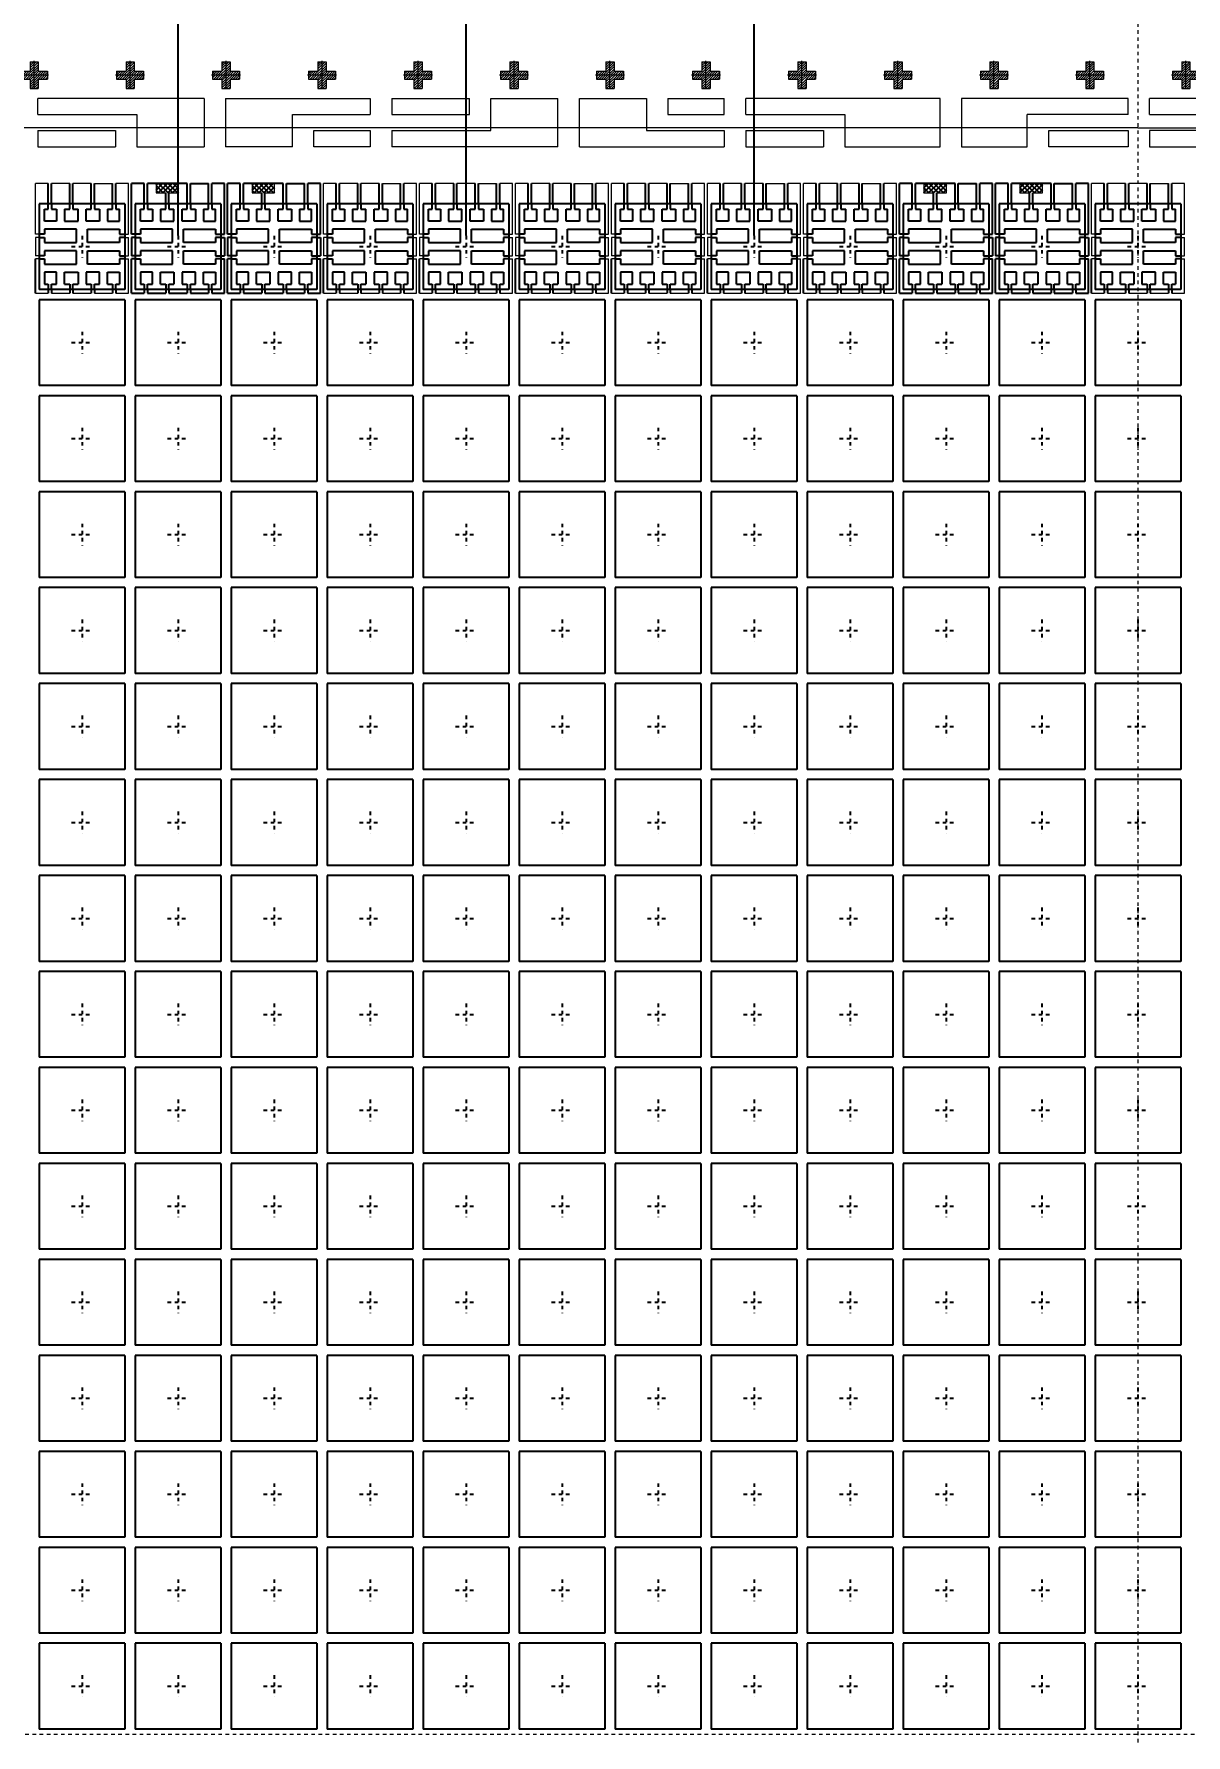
# Model space of a CAD drawing. Extents: x -120 to 253, y -170 to 71.
# Drawn here: x -25.97 to 6.25, y -4.58 to 43.01 of the extents above; entities that cross this region are included whole.
import ezdxf

# ---------------------------------------------------------------- set-up
doc = ezdxf.new("R2010")
doc.units = 0
doc.header["$LTSCALE"] = 0.01
doc.header["$MEASUREMENT"] = 0
doc.linetypes.add('CENTER2', pattern=[1.125, 0.75, -0.125, 0.125, -0.125])
doc.linetypes.add('PHANTOM', pattern=[2.5, 1.25, -0.25, 0.25, -0.25, 0.25, -0.25])
doc.layers.get('0').update_dxf_attribs({"linetype": 'CONTINUOUS', "lineweight": 0})
doc.layers.get('DEFPOINTS').update_dxf_attribs({"linetype": 'CONTINUOUS'})
for name, color, linetype in [('0D', 2, 'CONTINUOUS'), ('PACKAGE', 6, 'CONTINUOUS'), ('PATTERNING', 7, 'CONTINUOUS'), ('plating', 1, 'CONTINUOUS'), ('正面', 30, 'CONTINUOUS')]:
    doc.layers.add(name, color=color, linetype=linetype)
doc.layers.add('Pkg', color=6, linetype='PHANTOM', lineweight=9)
doc.styles.get("Standard").update_dxf_attribs({"font": ''})
doc.styles.get('STANDARD').set_extended_font_data('SimSun')
doc.dimstyles.new('LF2_A3_1.5X', dxfattribs={"dimtxt": 2.5, "dimasz": 2.5, "dimexe": 0.15, "dimexo": 0.01, "dimgap": 0.5, "dimtad": 1, "dimdec": 4, "dimlfac": 0.666667, "dimzin": 1, "dimdsep": 46, "dimlunit": 6, "dimtxsty": 'STANDARD', "dimcen": 2.5, "dimclrd": 1, "dimclre": 1, "dimclrt": 7, "dimadec": 0, "dimazin": 0, "dimtfac": 1, "dimtdec": 4, "dimtmove": 0, "dimatfit": 3, "dimfxl": 1, "dimtfillclr": 256, "dimtolj": 1, "dimtzin": 0, "dimarcsym": 1})

# ---------------------------------------------------------------- blocks, each defined once
blk = doc.blocks.new('vc')
at = {"color": 0}
for p, q in [((-38.413, 209.024), (-38.413, 209.474)), ((-33.763, 209.474), (-33.763, 208.124)), ((-33.163, 209.474), (-33.163, 208.124)), ((-33.163, 209.474), (-29.113, 209.474)), ((-29.113, 209.474), (-29.113, 209.024)), ((-28.513, 209.474), (-28.513, 209.024)), ((-28.513, 209.474), (-26.338, 209.474)), ((-23.863, 208.124), (-23.863, 209.474)), ((-23.263, 208.124), (-23.263, 209.474)), ((-23.263, 209.474), (-21.388, 209.474)), ((-20.788, 209.474), (-19.213, 209.474)), ((-19.213, 209.024), (-19.213, 209.474)), ((-18.613, 209.024), (-18.613, 209.474)), ((-7.918, 209.024), (-7.918, 209.474)), ((-7.318, 209.024), (-7.318, 209.474)), ((-28.513, 209.024), (-26.338, 209.024)), ((-20.788, 209.024), (-19.213, 209.024)), ((-7.918, 209.024), (-10.736, 209.024)), ((-38.413, 208.574), (-38.413, 208.124)), ((-38.413, 208.574), (-36.238, 208.574)), ((-30.688, 208.574), (-29.113, 208.574)), ((-29.113, 208.574), (-29.113, 208.124)), ((-28.513, 208.574), (-28.513, 208.124)), ((-19.213, 208.574), (-19.213, 208.124)), ((-18.613, 208.574), (-18.613, 208.124)), ((-18.613, 208.574), (-16.438, 208.574)), ((-7.918, 208.574), (-7.918, 208.124)), ((-7.318, 208.574), (-7.318, 208.124)), ((-38.413, 208.124), (-36.238, 208.124)), ((-31.288, 208.124), (-33.163, 208.124)), ((-29.113, 208.124), (-30.688, 208.124)), ((-23.263, 208.124), (-19.213, 208.124)), ((-18.613, 208.124), (-16.438, 208.124))]:
    blk.add_line(p, q, dxfattribs=at)
for p, q in [((-33.763, 209.474), (-38.413, 209.474)), ((-26.338, 209.024), (-26.338, 209.474)), ((-25.738, 208.574), (-25.738, 209.474)), ((-25.738, 209.474), (-23.863, 209.474)), ((-21.388, 209.474), (-21.388, 208.574)), ((-20.788, 209.474), (-20.788, 209.024)), ((-13.288, 209.474), (-18.613, 209.474)), ((-13.176, 209.474), (-13.288, 209.474)), ((-13.176, 208.124), (-13.176, 209.474)), ((-12.576, 209.474), (-12.576, 208.124)), ((-7.918, 209.474), (-12.576, 209.474)), ((-2.668, 209.474), (-7.318, 209.474)), ((-38.413, 209.024), (-35.638, 209.024)), ((-35.638, 209.024), (-35.638, 208.124)), ((-31.288, 208.124), (-31.288, 209.024)), ((-31.288, 209.024), (-29.113, 209.024)), ((-18.613, 209.024), (-15.838, 209.024)), ((-15.838, 209.024), (-15.838, 208.124)), ((-10.738, 208.124), (-10.736, 209.024)), ((-7.318, 209.024), (-4.545, 209.024)), ((-36.238, 208.574), (-36.238, 208.124)), ((-30.688, 208.124), (-30.688, 208.574)), ((-28.513, 208.574), (-25.738, 208.574)), ((-21.388, 208.574), (-19.213, 208.574)), ((-16.438, 208.574), (-16.438, 208.124)), ((-35.638, 208.124), (-33.763, 208.124)), ((-23.863, 208.124), (-28.513, 208.124)), ((-15.838, 208.124), (-13.288, 208.124)), ((-13.288, 208.124), (-13.176, 208.124)), ((-12.576, 208.124), (-10.738, 208.124))]:
    blk.add_line(p, q)
for points in [[(-7.918, 208.124), (-10.138, 208.124), (-10.138, 208.574), (-7.918, 208.574)], [(-7.318, 208.124), (-5.143, 208.124), (-5.143, 208.574), (-7.318, 208.574)]]:
    blk.add_lwpolyline(points)
blk = doc.blocks.new('SQURE')
h = blk.add_hatch()
h.set_pattern_fill('ANSI31', color=3, scale=0.01, style=0)
h.set_pattern_definition([(45, (-1249.376477, 404.86497), (-0.0224506403, 0.0224506403), [])])
h.paths.add_polyline_path([(0.25, 0.075), (0.075, 0.075), (0.075, 0.25), (0, 0.25), (0, 0), (0.25, 0)])
h.paths.add_polyline_path([(0.25, 0), (0, 0), (0, -0.039, 0.039956), (0.075, -0.098), (0.075, -0.075), (0.25, -0.075)])
h.paths.add_polyline_path([(0, -0.039), (0, -0.25), (0.075, -0.25), (0.075, -0.098, -0.039956)])
h.paths.add_polyline_path([(0, -0.039, -0.02262), (-0.038, 0), (-0.25, 0), (-0.25, -0.075), (-0.075, -0.075), (-0.075, -0.25), (0, -0.25)])
h.paths.add_polyline_path([(-0.095, 0.075), (-0.25, 0.075), (-0.25, 0), (-0.038, 0, -0.039348)])
h.paths.add_polyline_path([(0, 0.25), (-0.075, 0.25), (-0.075, 0.075), (-0.095, 0.075, 0.039348), (-0.038, 0), (0, 0)])
h.paths.add_polyline_path([(0, 0), (-0.038, 0, 0.02262), (0, -0.039)])
at = {"color": 2, "linetype": 'ByBlock', "lineweight": 0}
for p, q in [((-0.25, 0.075), (-0.075, 0.075)), ((-0.25, 0.075), (-0.25, -0.075)), ((-0.075, 0.25), (-0.075, 0.075)), ((-0.075, 0.25), (0.075, 0.25)), ((0.075, 0.25), (0.075, 0.075)), ((0.075, 0.075), (0.25, 0.075)), ((-0.25, -0.075), (-0.075, -0.075)), ((-0.075, -0.075), (-0.075, -0.25)), ((0.075, -0.075), (0.25, -0.075)), ((0.075, -0.075), (0.075, -0.25))]:
    blk.add_line(p, q, dxfattribs=at)
at = {"color": 2}
for p, q in [((0.25, 0.075), (0.25, -0.075)), ((-0.075, -0.25), (0.075, -0.25))]:
    blk.add_line(p, q, dxfattribs=at)
at = {"layer": '0D', "color": 3, "linetype": 'ByBlock', "lineweight": 0}
for p, q in [((0.27, 0), (-0.27, 0)), ((0, -0.264), (0, 0.264))]:
    blk.add_line(p, q, dxfattribs=at)
blk = doc.blocks.new('ceter')
at = {"color": 1, "linetype": 'CENTER2', "ltscale": 0.05}
for p, q in [((133.948, 276.199), (133.948, 275.795)), ((133.948, 276.199), (133.948, 275.795)), ((133.948, 276.199), (133.948, 275.795)), ((133.948, 276.199), (133.948, 275.795)), ((133.753, 275.997), (134.143, 275.997)), ((133.753, 275.997), (134.143, 275.997)), ((133.753, 275.997), (134.143, 275.997)), ((133.753, 275.997), (134.143, 275.997))]:
    blk.add_line(p, q, dxfattribs=at)
blk = doc.blocks.new('11')
at = {"layer": 'PACKAGE', "color": 0}
for p, q in [((-549.124, -323.329), (-549.124, -324.929)), ((-547.524, -323.329), (-549.124, -323.329)), ((-547.524, -323.329), (-547.524, -324.929)), ((-547.524, -324.929), (-549.124, -324.929))]:
    blk.add_line(p, q, dxfattribs=at)
at = {"layer": 'plating'}
blk.add_blockref('ceter', (-682.272, -600.125), dxfattribs=at)
blk = doc.blocks.new('WB PR')
at = {"layer": 'plating'}
h = blk.add_hatch(dxfattribs=at)
h.set_pattern_fill('ANSI37', color=256, scale=0.03, style=0)
h.set_pattern_definition([(45, (-15.48892, -445.95495), (-0.06735192, 0.06735192), []), (135, (-15.48892, -445.95495), (-0.06735192, -0.06735192), [])])
h.paths.add_polyline_path([(0.315, 0.2625), (-0.315, 0.2625), (-0.315, 0), (0.315, 0)])
h = blk.add_hatch(dxfattribs=at)
h.set_pattern_fill('ANSI37', color=256, scale=0.03, style=0)
h.set_pattern_definition([(45, (-12.80392, -445.95495), (-0.06735192, 0.06735192), []), (135, (-12.80392, -445.95495), (-0.06735192, -0.06735192), [])])
h.paths.add_polyline_path([(3, 0.2625), (2.37, 0.2625), (2.37, 0), (3, 0)])
for p, q in [((-0.315, 0.2625), (-0.315, 0)), ((-0.315, 0), (-0.045, 0)), ((0.045, 0), (0.315, 0)), ((0.315, 0), (0.315, 0.2625)), ((2.37, 0.2625), (2.37, 0)), ((2.37, 0), (2.64, 0)), ((2.73, 0), (3, 0)), ((3, 0), (3, 0.2625))]:
    blk.add_line(p, q)
blk = doc.blocks.new('tie bar-2')
for p, q in [((-0.945, 1.77), (-1.298, 1.77)), ((-1.298, 0.345), (-1.298, 1.77)), ((-0.345, 1.77), (-0.855, 1.77)), ((0.255, 1.77), (-0.255, 1.77)), ((1.297, 1.77), (0.945, 1.77)), ((-1.2, 0.345), (-1.298, 0.345)), ((-1.2, 0.255), (-1.298, 0.255)), ((-1.2, -0.255), (-1.298, -0.255)), ((-1.2, -0.345), (-1.298, -0.345)), ((1.297, -1.298), (1.297, -0.345)), ((-1.298, -1.298), (-0.945, -1.298)), ((-0.855, -1.298), (-0.345, -1.298)), ((-0.255, -1.298), (0.255, -1.298)), ((0.945, -1.298), (1.297, -1.298))]:
    blk.add_line(p, q)
at = {"color": 0}
for p, q in [((0.345, 1.77), (0.855, 1.77)), ((1.297, 0.345), (1.297, 1.77)), ((-1.298, 0.255), (-1.298, -0.255)), ((1.2, 0.345), (1.297, 0.345)), ((1.2, 0.255), (1.297, 0.255)), ((1.297, -0.255), (1.297, 0.255)), ((1.2, -0.255), (1.297, -0.255)), ((1.2, -0.345), (1.297, -0.345)), ((0.345, -1.298), (0.855, -1.298))]:
    blk.add_line(p, q, dxfattribs=at)
at = {"layer": 'PATTERNING'}
for p, q in [((-0.945, 1.2), (-0.945, 1.77)), ((-0.855, 1.2), (-0.855, 1.77)), ((-0.345, 1.2), (-0.345, 1.77)), ((-0.255, 1.2), (-0.255, 1.77)), ((0.255, 1.2), (0.255, 1.77)), ((0.345, 1.2), (0.345, 1.77)), ((0.855, 1.2), (0.855, 1.77)), ((0.945, 1.2), (0.945, 1.77)), ((-1.298, -1.298), (-1.298, -0.345)), ((-0.945, -1.2), (-0.945, -1.298)), ((-0.855, -1.2), (-0.855, -1.298)), ((-0.345, -1.2), (-0.345, -1.298)), ((-0.255, -1.2), (-0.255, -1.298)), ((0.255, -1.2), (0.255, -1.298)), ((0.345, -1.2), (0.345, -1.298)), ((0.855, -1.2), (0.855, -1.298)), ((0.945, -1.2), (0.945, -1.298))]:
    blk.add_line(p, q, dxfattribs=at)
blk = doc.blocks.new('tie bar-9')
for p, q in [((-2.145, 0.57), (-2.4975, 0.57)), ((-2.4975, -0.855), (-2.4975, 0.57)), ((-0.945, 0.57), (-2.055, 0.57)), ((0.0975, 0.57), (-0.255, 0.57)), ((-2.4, -0.855), (-2.4975, -0.855)), ((-2.4, -0.945), (-2.4975, -0.945)), ((-2.4, -1.455), (-2.4975, -1.455)), ((-2.4, -1.545), (-2.4975, -1.545)), ((0.0975, -2.4975), (0.0975, -1.545)), ((-2.4975, -2.4975), (-2.145, -2.4975)), ((-2.055, -2.4975), (-1.545, -2.4975)), ((-1.455, -2.4975), (-0.945, -2.4975)), ((-0.255, -2.4975), (0.0975, -2.4975))]:
    blk.add_line(p, q)
at = {"color": 0}
for p, q in [((-0.855, 0.57), (-0.345, 0.57)), ((0.0975, -0.855), (0.0975, 0.57)), ((-2.4975, -0.945), (-2.4975, -1.455)), ((0, -0.855), (0.0975, -0.855)), ((0, -0.945), (0.0975, -0.945)), ((0.0975, -0.945), (0.0975, -1.455)), ((0, -1.455), (0.0975, -1.455)), ((0, -1.545), (0.0975, -1.545)), ((-0.855, -2.4975), (-0.345, -2.4975))]:
    blk.add_line(p, q, dxfattribs=at)
at = {"layer": 'PATTERNING'}
for p, q in [((-2.145, 0), (-2.145, 0.57)), ((-2.055, 0), (-2.055, 0.57)), ((-0.945, 0), (-0.945, 0.57)), ((-0.855, 0), (-0.855, 0.57)), ((-0.345, 0), (-0.345, 0.57)), ((-0.255, 0), (-0.255, 0.57)), ((-1.545, 0), (-1.545, 0.3075)), ((-1.455, 0), (-1.455, 0.3075)), ((-2.4975, -2.4975), (-2.4975, -1.545)), ((-2.145, -2.4), (-2.145, -2.4975)), ((-2.055, -2.4), (-2.055, -2.4975)), ((-1.545, -2.4), (-1.545, -2.4975)), ((-1.455, -2.4), (-1.455, -2.4975)), ((-0.945, -2.4), (-0.945, -2.4975)), ((-0.855, -2.4), (-0.855, -2.4975)), ((-0.345, -2.4), (-0.345, -2.4975)), ((-0.255, -2.4), (-0.255, -2.4975))]:
    blk.add_line(p, q, dxfattribs=at)
blk = doc.blocks.new('UNIT')
at = {"layer": 'Pkg'}
for p, q in [((-0.8, 0.8), (-0.8, -0.8)), ((0.8, 0.8), (-0.8, 0.8)), ((0.8, 0.8), (0.8, -0.8)), ((0.8, -0.8), (-0.8, -0.8))]:
    blk.add_line(p, q, dxfattribs=at)
at = {"layer": '正面', "color": 0}
for p, q in [((-0.7, 0.475), (-0.7, 0.7)), ((-0.63, 0.7), (-0.63, 0.8)), ((-0.57, 0.8), (-0.57, 0.7)), ((-0.475, 0.7), (-0.475, 0.475)), ((-0.325, 0.7), (-0.325, 0.475)), ((-0.23, 0.7), (-0.23, 0.8)), ((-0.17, 0.8), (-0.17, 0.7)), ((-0.075, 0.475), (-0.075, 0.7)), ((0.075, 0.475), (0.075, 0.7)), ((0.17, 0.7), (0.17, 0.8)), ((0.23, 0.8), (0.23, 0.7)), ((0.325, 0.7), (0.325, 0.475)), ((0.475, 0.7), (0.475, 0.475)), ((0.57, 0.7), (0.57, 0.8)), ((0.63, 0.8), (0.63, 0.7)), ((0.7, 0.475), (0.7, 0.7)), ((-0.475, 0.475), (-0.7, 0.475)), ((-0.1, 0.325), (-0.7, 0.325)), ((-0.325, 0.475), (-0.075, 0.475)), ((-0.1, 0.075), (-0.1, 0.325)), ((0.325, 0.475), (0.075, 0.475)), ((0.1, 0.075), (0.1, 0.325)), ((0.1, 0.325), (0.7, 0.325)), ((0.475, 0.475), (0.7, 0.475)), ((-0.7, 0.23), (-0.8, 0.23)), ((-0.8, 0.17), (-0.7, 0.17)), ((-0.7, 0.075), (-0.1, 0.075)), ((0.7, 0.075), (0.1, 0.075)), ((0.7, 0.23), (0.8, 0.23)), ((0.8, 0.17), (0.7, 0.17)), ((-0.7, -0.17), (-0.8, -0.17)), ((-0.8, -0.23), (-0.7, -0.23)), ((-0.1, -0.075), (-0.7, -0.075)), ((-0.1, -0.325), (-0.1, -0.075)), ((0.1, -0.325), (0.1, -0.075)), ((0.1, -0.075), (0.7, -0.075)), ((0.7, -0.17), (0.8, -0.17)), ((0.8, -0.23), (0.7, -0.23)), ((-0.7, -0.325), (-0.1, -0.325)), ((-0.475, -0.475), (-0.7, -0.475)), ((-0.7, -0.475), (-0.7, -0.7)), ((-0.475, -0.7), (-0.475, -0.475)), ((-0.325, -0.7), (-0.325, -0.475)), ((-0.325, -0.475), (-0.075, -0.475)), ((-0.075, -0.475), (-0.075, -0.7)), ((0.325, -0.475), (0.075, -0.475)), ((0.075, -0.475), (0.075, -0.7)), ((0.7, -0.325), (0.1, -0.325)), ((0.325, -0.7), (0.325, -0.475)), ((0.475, -0.7), (0.475, -0.475)), ((0.475, -0.475), (0.7, -0.475)), ((0.7, -0.475), (0.7, -0.7)), ((-0.63, -0.7), (-0.63, -0.8)), ((-0.57, -0.8), (-0.57, -0.7)), ((-0.23, -0.7), (-0.23, -0.8)), ((-0.17, -0.8), (-0.17, -0.7)), ((0.17, -0.7), (0.17, -0.8)), ((0.23, -0.8), (0.23, -0.7)), ((0.57, -0.7), (0.57, -0.8)), ((0.63, -0.8), (0.63, -0.7))]:
    blk.add_line(p, q, dxfattribs=at)
at = {"layer": '正面', "color": 0, "ltscale": 0.02}
for points in [[(-0.7, 0.7), (-0.63, 0.7)], [(-0.57, 0.7), (-0.475, 0.7)], [(-0.325, 0.7), (-0.23, 0.7)], [(-0.17, 0.7), (-0.075, 0.7)], [(0.075, 0.7), (0.17, 0.7)], [(0.23, 0.7), (0.325, 0.7)], [(0.475, 0.7), (0.57, 0.7)], [(0.63, 0.7), (0.7, 0.7)], [(-0.7, 0.325), (-0.7, 0.23)], [(0.7, 0.325), (0.7, 0.23)], [(-0.7, 0.17), (-0.7, 0.075)], [(0.7, 0.17), (0.7, 0.075)], [(-0.7, -0.075), (-0.7, -0.17)], [(-0.7, -0.23), (-0.7, -0.325)], [(0.7, -0.075), (0.7, -0.17)], [(0.7, -0.23), (0.7, -0.325)], [(-0.7, -0.7), (-0.63, -0.7)], [(-0.57, -0.7), (-0.475, -0.7)], [(-0.325, -0.7), (-0.23, -0.7)], [(-0.17, -0.7), (-0.075, -0.7)], [(0.075, -0.7), (0.17, -0.7)], [(0.23, -0.7), (0.325, -0.7)], [(0.475, -0.7), (0.57, -0.7)], [(0.63, -0.7), (0.7, -0.7)]]:
    blk.add_lwpolyline(points, dxfattribs=at)
blk = doc.blocks.new('*D42')
at = {"color": 1, "lineweight": -2, "transparency": 16777216}
blk.add_line((-879.329, -1243.494), (-900.659, -1243.494), dxfattribs=at)
at = {"layer": 'DEFPOINTS', "color": 0, "transparency": 16777216}
for p in [(-889.782, -1243.494), (-879.319, -1243.494), (-781.998, -1243.494)]:
    blk.add_point(p, dxfattribs=at)
at = {"color": 7, "transparency": 16777216, "insert": (-895.471, -1241.744), "char_height": 2.5, "attachment_point": 5}
blk.add_mtext('\\A1;0.0000', dxfattribs=at)
blk = doc.blocks.new('*D43')
at = {"color": 1, "lineweight": -2, "transparency": 16777216}
blk.add_line((-867.013, -1200.107), (-902.397, -1200.107), dxfattribs=at)
at = {"layer": 'DEFPOINTS', "color": 0, "transparency": 16777216}
for p in [(-889.746, -1200.107), (-867.003, -1200.107), (-781.998, -1243.494)]:
    blk.add_point(p, dxfattribs=at)
at = {"color": 7, "transparency": 16777216, "insert": (-896.321, -1198.357), "char_height": 2.5, "attachment_point": 5}
blk.add_mtext('\\A1;28.9250', dxfattribs=at)
blk = doc.blocks.new('*D44')
at = {"color": 1, "lineweight": -2, "transparency": 16777216}
for p, q in [((-884.746, -1196.313), (-902.397, -1196.313)), ((-879.746, -1199.079), (-884.746, -1196.313)), ((-867.606, -1199.079), (-879.746, -1199.079))]:
    blk.add_line(p, q, dxfattribs=at)
at = {"layer": 'DEFPOINTS', "color": 0, "transparency": 16777216}
for p in [(-889.746, -1196.313), (-867.596, -1199.079), (-781.998, -1243.494)]:
    blk.add_point(p, dxfattribs=at)
at = {"color": 7, "transparency": 16777216, "insert": (-896.321, -1194.563), "char_height": 2.5, "attachment_point": 5}
blk.add_mtext('\\A1;29.6100', dxfattribs=at)
blk = doc.blocks.new('*D45')
at = {"color": 1, "lineweight": -2, "transparency": 16777216}
for p, q in [((-879.746, -1201.877), (-884.746, -1203.627)), ((-865.536, -1201.877), (-879.746, -1201.877)), ((-884.746, -1203.627), (-902.397, -1203.627))]:
    blk.add_line(p, q, dxfattribs=at)
at = {"layer": 'DEFPOINTS', "color": 0, "transparency": 16777216}
for p in [(-865.526, -1201.877), (-889.746, -1203.627), (-781.998, -1243.494)]:
    blk.add_point(p, dxfattribs=at)
at = {"color": 7, "transparency": 16777216, "insert": (-896.321, -1201.877), "char_height": 2.5, "attachment_point": 5}
blk.add_mtext('\\A1;27.7450', dxfattribs=at)
blk = doc.blocks.new('*D46')
at = {"color": 1, "lineweight": -2, "transparency": 16777216}
for p, q in [((-863.483, -1186.031), (-863.483, -1168.408)), ((-865.233, -1191.031), (-863.483, -1186.031)), ((-865.233, -1201.564), (-865.233, -1191.031))]:
    blk.add_line(p, q, dxfattribs=at)
at = {"layer": 'DEFPOINTS', "color": 0, "transparency": 16777216}
for p in [(-863.483, -1181.031), (-865.233, -1201.574), (-781.998, -1243.494)]:
    blk.add_point(p, dxfattribs=at)
at = {"color": 7, "transparency": 16777216, "insert": (-865.233, -1174.47), "char_height": 2.5, "attachment_point": 5, "rotation": 90}
blk.add_mtext('\\A1;55.4900', dxfattribs=at)
blk = doc.blocks.new('*D47')
at = {"color": 1, "lineweight": -2, "transparency": 16777216}
for p, q in [((-868.676, -1186.031), (-868.676, -1168.408)), ((-867.003, -1191.031), (-868.676, -1186.031)), ((-867.003, -1200.097), (-867.003, -1191.031))]:
    blk.add_line(p, q, dxfattribs=at)
at = {"layer": 'DEFPOINTS', "color": 0, "transparency": 16777216}
for p in [(-868.676, -1181.031), (-867.003, -1200.107), (-781.998, -1243.494)]:
    blk.add_point(p, dxfattribs=at)
at = {"color": 7, "transparency": 16777216, "insert": (-870.426, -1174.47), "char_height": 2.5, "attachment_point": 5, "rotation": 90}
blk.add_mtext('\\A1;56.6700', dxfattribs=at)
blk = doc.blocks.new('*D48')
at = {"color": 1, "lineweight": -2, "transparency": 16777216}
for p, q in [((-874.259, -1186.031), (-874.259, -1168.408)), ((-868.001, -1191.031), (-874.259, -1186.031)), ((-868.001, -1197.719), (-868.001, -1191.031))]:
    blk.add_line(p, q, dxfattribs=at)
at = {"layer": 'DEFPOINTS', "color": 0, "transparency": 16777216}
for p in [(-874.259, -1181.031), (-868.001, -1197.729), (-781.998, -1243.494)]:
    blk.add_point(p, dxfattribs=at)
at = {"color": 7, "transparency": 16777216, "insert": (-876.009, -1174.47), "char_height": 2.5, "attachment_point": 5, "rotation": 90}
blk.add_mtext('\\A1;57.3350', dxfattribs=at)
blk = doc.blocks.new('*D49')
at = {"color": 1, "lineweight": -2, "transparency": 16777216}
blk.add_line((-781.998, -1186.213), (-781.998, -1170.154), dxfattribs=at)
at = {"layer": 'DEFPOINTS', "color": 0, "transparency": 16777216}
for p in [(-781.998, -1181.031), (-781.998, -1186.223), (-781.998, -1243.494)]:
    blk.add_point(p, dxfattribs=at)
at = {"color": 7, "transparency": 16777216, "insert": (-783.748, -1175.343), "char_height": 2.5, "attachment_point": 5, "rotation": 90}
blk.add_mtext('\\A1;0.0000', dxfattribs=at)
blk = doc.blocks.new('*D50')
at = {"color": 1, "lineweight": -2, "transparency": 16777216}
blk.add_line((-865.536, -1236.782), (-900.665, -1236.782), dxfattribs=at)
at = {"layer": 'DEFPOINTS', "color": 0, "transparency": 16777216}
for p in [(-889.746, -1236.782), (-865.526, -1236.782), (-781.998, -1243.494)]:
    blk.add_point(p, dxfattribs=at)
at = {"color": 7, "transparency": 16777216, "insert": (-895.456, -1235.032), "char_height": 2.5, "attachment_point": 5}
blk.add_mtext('\\A1;4.4750', dxfattribs=at)
blk = doc.blocks.new('*D51')
at = {"color": 1, "lineweight": -2, "transparency": 16777216}
blk.add_line((-865.536, -1228.727), (-900.637, -1228.727), dxfattribs=at)
at = {"layer": 'DEFPOINTS', "color": 0, "transparency": 16777216}
for p in [(-889.746, -1228.727), (-865.526, -1228.727), (-781.998, -1243.494)]:
    blk.add_point(p, dxfattribs=at)
at = {"color": 7, "transparency": 16777216, "insert": (-895.442, -1226.977), "char_height": 2.5, "attachment_point": 5}
blk.add_mtext('\\A1;9.8450', dxfattribs=at)
blk = doc.blocks.new('*D52')
at = {"color": 1, "lineweight": -2, "transparency": 16777216}
blk.add_line((-865.536, -1220.672), (-902.097, -1220.672), dxfattribs=at)
at = {"layer": 'DEFPOINTS', "color": 0, "transparency": 16777216}
for p in [(-889.67, -1220.672), (-865.526, -1220.672), (-781.998, -1243.494)]:
    blk.add_point(p, dxfattribs=at)
at = {"color": 7, "transparency": 16777216, "insert": (-896.133, -1218.922), "char_height": 2.5, "attachment_point": 5}
blk.add_mtext('\\A1;15.2150', dxfattribs=at)
blk = doc.blocks.new('*D53')
at = {"color": 1, "lineweight": -2, "transparency": 16777216}
blk.add_line((-865.536, -1212.617), (-902.397, -1212.617), dxfattribs=at)
at = {"layer": 'DEFPOINTS', "color": 0, "transparency": 16777216}
for p in [(-889.746, -1212.617), (-865.526, -1212.617), (-781.998, -1243.494)]:
    blk.add_point(p, dxfattribs=at)
at = {"color": 7, "transparency": 16777216, "insert": (-896.321, -1210.867), "char_height": 2.5, "attachment_point": 5}
blk.add_mtext('\\A1;20.5850', dxfattribs=at)
blk = doc.blocks.new('*D54')
at = {"color": 1, "lineweight": -2, "transparency": 16777216}
blk.add_line((-865.536, -1207.247), (-902.397, -1207.247), dxfattribs=at)
at = {"layer": 'DEFPOINTS', "color": 0, "transparency": 16777216}
for p in [(-889.746, -1207.247), (-865.526, -1207.247), (-781.998, -1243.494)]:
    blk.add_point(p, dxfattribs=at)
at = {"color": 7, "transparency": 16777216, "insert": (-896.321, -1205.497), "char_height": 2.5, "attachment_point": 5}
blk.add_mtext('\\A1;24.1650', dxfattribs=at)
blk = doc.blocks.new('*D55')
at = {"color": 1, "lineweight": -2, "transparency": 16777216}
blk.add_line((-857.178, -1201.564), (-857.178, -1168.408), dxfattribs=at)
at = {"layer": 'DEFPOINTS', "color": 0, "transparency": 16777216}
for p in [(-857.178, -1181.031), (-857.178, -1201.574), (-781.998, -1243.494)]:
    blk.add_point(p, dxfattribs=at)
at = {"color": 7, "transparency": 16777216, "insert": (-858.928, -1174.47), "char_height": 2.5, "attachment_point": 5, "rotation": 90}
blk.add_mtext('\\A1;50.1200', dxfattribs=at)
blk = doc.blocks.new('*D56')
at = {"color": 1, "lineweight": -2, "transparency": 16777216}
blk.add_line((-849.123, -1201.564), (-849.123, -1168.325), dxfattribs=at)
at = {"layer": 'DEFPOINTS', "color": 0, "transparency": 16777216}
for p in [(-849.123, -1181.031), (-849.123, -1201.574), (-781.998, -1243.494)]:
    blk.add_point(p, dxfattribs=at)
at = {"color": 7, "transparency": 16777216, "insert": (-850.873, -1174.428), "char_height": 2.5, "attachment_point": 5, "rotation": 90}
blk.add_mtext('\\A1;44.7500', dxfattribs=at)
blk = doc.blocks.new('*D57')
at = {"color": 1, "lineweight": -2, "transparency": 16777216}
blk.add_line((-841.068, -1201.564), (-841.068, -1168.408), dxfattribs=at)
at = {"layer": 'DEFPOINTS', "color": 0, "transparency": 16777216}
for p in [(-841.068, -1181.031), (-841.068, -1201.574), (-781.998, -1243.494)]:
    blk.add_point(p, dxfattribs=at)
at = {"color": 7, "transparency": 16777216, "insert": (-842.818, -1174.47), "char_height": 2.5, "attachment_point": 5, "rotation": 90}
blk.add_mtext('\\A1;39.3800', dxfattribs=at)
blk = doc.blocks.new('*D58')
at = {"color": 1, "lineweight": -2, "transparency": 16777216}
blk.add_line((-833.013, -1201.564), (-833.013, -1168.408), dxfattribs=at)
at = {"layer": 'DEFPOINTS', "color": 0, "transparency": 16777216}
for p in [(-833.013, -1181.031), (-833.013, -1201.574), (-781.998, -1243.494)]:
    blk.add_point(p, dxfattribs=at)
at = {"color": 7, "transparency": 16777216, "insert": (-834.763, -1174.47), "char_height": 2.5, "attachment_point": 5, "rotation": 90}
blk.add_mtext('\\A1;34.0100', dxfattribs=at)
blk = doc.blocks.new('*D59')
at = {"color": 1, "lineweight": -2, "transparency": 16777216}
blk.add_line((-824.958, -1201.564), (-824.958, -1168.38), dxfattribs=at)
at = {"layer": 'DEFPOINTS', "color": 0, "transparency": 16777216}
for p in [(-824.958, -1181.031), (-824.958, -1201.574), (-781.998, -1243.494)]:
    blk.add_point(p, dxfattribs=at)
at = {"color": 7, "transparency": 16777216, "insert": (-826.708, -1174.456), "char_height": 2.5, "attachment_point": 5, "rotation": 90}
blk.add_mtext('\\A1;28.6400', dxfattribs=at)
blk = doc.blocks.new('*D60')
at = {"color": 1, "lineweight": -2, "transparency": 16777216}
blk.add_line((-816.903, -1201.564), (-816.903, -1168.38), dxfattribs=at)
at = {"layer": 'DEFPOINTS', "color": 0, "transparency": 16777216}
for p in [(-816.903, -1181.031), (-816.903, -1201.574), (-781.998, -1243.494)]:
    blk.add_point(p, dxfattribs=at)
at = {"color": 7, "transparency": 16777216, "insert": (-818.653, -1174.456), "char_height": 2.5, "attachment_point": 5, "rotation": 90}
blk.add_mtext('\\A1;23.2700', dxfattribs=at)
blk = doc.blocks.new('*D61')
at = {"color": 1, "lineweight": -2, "transparency": 16777216}
blk.add_line((-808.848, -1201.564), (-808.848, -1168.604), dxfattribs=at)
at = {"layer": 'DEFPOINTS', "color": 0, "transparency": 16777216}
for p in [(-808.848, -1181.031), (-808.848, -1201.574), (-781.998, -1243.494)]:
    blk.add_point(p, dxfattribs=at)
at = {"color": 7, "transparency": 16777216, "insert": (-810.598, -1174.568), "char_height": 2.5, "attachment_point": 5, "rotation": 90}
blk.add_mtext('\\A1;17.9000', dxfattribs=at)
blk = doc.blocks.new('*D62')
at = {"color": 1, "lineweight": -2, "transparency": 16777216}
blk.add_line((-800.793, -1201.564), (-800.793, -1168.604), dxfattribs=at)
at = {"layer": 'DEFPOINTS', "color": 0, "transparency": 16777216}
for p in [(-800.793, -1181.031), (-800.793, -1201.574), (-781.998, -1243.494)]:
    blk.add_point(p, dxfattribs=at)
at = {"color": 7, "transparency": 16777216, "insert": (-802.543, -1174.568), "char_height": 2.5, "attachment_point": 5, "rotation": 90}
blk.add_mtext('\\A1;12.5300', dxfattribs=at)
blk = doc.blocks.new('*D63')
at = {"color": 1, "lineweight": -2, "transparency": 16777216}
blk.add_line((-792.738, -1201.564), (-792.738, -1170.21), dxfattribs=at)
at = {"layer": 'DEFPOINTS', "color": 0, "transparency": 16777216}
for p in [(-792.738, -1181.031), (-792.738, -1201.574), (-781.998, -1243.494)]:
    blk.add_point(p, dxfattribs=at)
at = {"color": 7, "transparency": 16777216, "insert": (-794.488, -1175.371), "char_height": 2.5, "attachment_point": 5, "rotation": 90}
blk.add_mtext('\\A1;7.1600', dxfattribs=at)
blk = doc.blocks.new('*D64')
at = {"color": 1, "lineweight": -2, "transparency": 16777216}
blk.add_line((-696.993, -1200.097), (-696.993, -1168.3), dxfattribs=at)
at = {"layer": 'DEFPOINTS', "color": 0, "transparency": 16777216}
for p in [(-696.993, -1180.923), (-696.993, -1200.107), (-781.998, -1243.494)]:
    blk.add_point(p, dxfattribs=at)
at = {"color": 7, "transparency": 16777216, "insert": (-698.743, -1174.362), "char_height": 2.5, "attachment_point": 5, "rotation": 90}
blk.add_mtext('\\A1;56.6700', dxfattribs=at)
blk = doc.blocks.new('*D65')
at = {"color": 1, "lineweight": -2, "transparency": 16777216}
for p, q in [((-692.68, -1186.012), (-692.68, -1168.389)), ((-695.996, -1191.012), (-692.68, -1186.012)), ((-695.996, -1197.719), (-695.996, -1191.012))]:
    blk.add_line(p, q, dxfattribs=at)
at = {"layer": 'DEFPOINTS', "color": 0, "transparency": 16777216}
for p in [(-692.68, -1181.012), (-695.996, -1197.729), (-781.998, -1243.494)]:
    blk.add_point(p, dxfattribs=at)
at = {"color": 7, "transparency": 16777216, "insert": (-694.43, -1174.45), "char_height": 2.5, "attachment_point": 5, "rotation": 90}
blk.add_mtext('\\A1;57.3350', dxfattribs=at)
blk = doc.blocks.new('*D73')
at = {"color": 1, "lineweight": -2, "transparency": 16777216}
blk.add_line((-867.904, -1293.612), (-902.369, -1293.612), dxfattribs=at)
at = {"layer": 'DEFPOINTS', "color": 0, "transparency": 16777216}
for p in [(-781.998, -1243.494), (-889.746, -1293.612), (-867.894, -1293.612)]:
    blk.add_point(p, dxfattribs=at)
at = {"color": 7, "transparency": 16777216, "insert": (-896.307, -1291.862), "char_height": 2.5, "attachment_point": 5}
blk.add_mtext('\\A1;33.4120', dxfattribs=at)
blk = doc.blocks.new('*D74')
at = {"color": 1, "lineweight": -2, "transparency": 16777216}
blk.add_line((-782.591, -1293.622), (-782.591, -1322.298), dxfattribs=at)
at = {"layer": 'DEFPOINTS', "color": 0, "transparency": 16777216}
for p in [(-781.998, -1243.494), (-782.591, -1293.612), (-782.591, -1311.421)]:
    blk.add_point(p, dxfattribs=at)
at = {"color": 7, "transparency": 16777216, "insert": (-784.341, -1317.11), "char_height": 2.5, "attachment_point": 5, "rotation": 90}
blk.add_mtext('\\A1;0.3950', dxfattribs=at)

msp = doc.modelspace()

# ---------------------------------------------------------------- linework, layer by layer
at = {"color": 3, "linetype": 'CENTER2'}
for p, q in [((4.91, 52.71696), (4.91, -58.67209)), ((-92.41111, -4.55423), (99.51448, -4.55423))]:
    msp.add_line(p, q, dxfattribs=at)
at = {"color": 5}
for q in [(-84.39336, 40.38577), (94.21336, 40.38577)]:
    msp.add_line((4.91, 40.38577), q, dxfattribs=at)

# ---------------------------------------------------------------- block references
at = {"xscale": 1.5, "yscale": 1.5, "zscale": 1.5}
for name, p in [('SQURE', (-25.9675, 41.86327)), ('SQURE', (-23.2825, 41.86327)), ('SQURE', (-20.5975, 41.86327)), ('SQURE', (-17.9125, 41.86327)), ('SQURE', (-15.2275, 41.86327)), ('SQURE', (-12.5425, 41.86327)), ('SQURE', (-9.8575, 41.86327)), ('SQURE', (-7.1725, 41.86327)), ('SQURE', (-4.4875, 41.86327)), ('SQURE', (-1.8025, 41.86327)), ('SQURE', (0.8825, 41.86327)), ('SQURE', (3.5675, 41.86327)), ('SQURE', (6.2525, 41.86327)), ('11', (797.86149, 523.2565)), ('11', (800.54649, 523.2565)), ('11', (803.23149, 523.2565)), ('11', (805.91649, 523.2565)), ('11', (808.60149, 523.2565)), ('11', (811.28649, 523.2565)), ('11', (813.97149, 523.2565)), ('11', (816.65649, 523.2565)), ('11', (819.34149, 523.2565)), ('11', (822.02649, 523.2565)), ('11', (824.71149, 523.2565)), ('11', (827.39649, 523.2565)), ('11', (797.86149, 520.5715)), ('11', (800.54649, 520.5715)), ('11', (803.23149, 520.5715)), ('11', (805.91649, 520.5715)), ('11', (808.60149, 520.5715)), ('11', (811.28649, 520.5715)), ('11', (813.97149, 520.5715)), ('11', (816.65649, 520.5715)), ('11', (819.34149, 520.5715)), ('11', (822.02649, 520.5715)), ('11', (824.71149, 520.5715)), ('11', (827.39649, 520.5715)), ('11', (797.86149, 517.8865)), ('11', (800.54649, 517.8865)), ('11', (803.23149, 517.8865)), ('11', (805.91649, 517.8865)), ('11', (808.60149, 517.8865)), ('11', (811.28649, 517.8865)), ('11', (813.97149, 517.8865)), ('11', (816.65649, 517.8865)), ('11', (819.34149, 517.8865)), ('11', (822.02649, 517.8865)), ('11', (824.71149, 517.8865)), ('11', (827.39649, 517.8865)), ('11', (797.86149, 515.2015)), ('11', (800.54649, 515.2015)), ('11', (803.23149, 515.2015)), ('11', (805.91649, 515.2015)), ('11', (808.60149, 515.2015)), ('11', (811.28649, 515.2015)), ('11', (813.97149, 515.2015)), ('11', (816.65649, 515.2015)), ('11', (819.34149, 515.2015)), ('11', (822.02649, 515.2015)), ('11', (824.71149, 515.2015)), ('11', (827.39649, 515.2015)), ('11', (797.86149, 512.5165)), ('11', (800.54649, 512.5165)), ('11', (803.23149, 512.5165)), ('11', (805.91649, 512.5165)), ('11', (808.60149, 512.5165)), ('11', (811.28649, 512.5165)), ('11', (813.97149, 512.5165)), ('11', (816.65649, 512.5165)), ('11', (819.34149, 512.5165)), ('11', (822.02649, 512.5165)), ('11', (824.71149, 512.5165)), ('11', (827.39649, 512.5165)), ('11', (797.86149, 509.8315)), ('11', (800.54649, 509.8315)), ('11', (803.23149, 509.8315)), ('11', (805.91649, 509.8315)), ('11', (808.60149, 509.8315)), ('11', (811.28649, 509.8315)), ('11', (813.97149, 509.8315)), ('11', (816.65649, 509.8315)), ('11', (819.34149, 509.8315)), ('11', (822.02649, 509.8315)), ('11', (824.71149, 509.8315)), ('11', (827.39649, 509.8315)), ('11', (797.86149, 507.1465)), ('11', (800.54649, 507.1465)), ('11', (803.23149, 507.1465)), ('11', (805.91649, 507.1465)), ('11', (808.60149, 507.1465)), ('11', (811.28649, 507.1465)), ('11', (813.97149, 507.1465)), ('11', (816.65649, 507.1465)), ('11', (819.34149, 507.1465)), ('11', (822.02649, 507.1465)), ('11', (824.71149, 507.1465)), ('11', (827.39649, 507.1465)), ('11', (797.86149, 504.4615)), ('11', (800.54649, 504.4615)), ('11', (803.23149, 504.4615)), ('11', (805.91649, 504.4615)), ('11', (808.60149, 504.4615)), ('11', (811.28649, 504.4615)), ('11', (813.97149, 504.4615)), ('11', (816.65649, 504.4615)), ('11', (819.34149, 504.4615)), ('11', (822.02649, 504.4615)), ('11', (824.71149, 504.4615)), ('11', (827.39649, 504.4615)), ('11', (797.86149, 501.7765)), ('11', (800.54649, 501.7765)), ('11', (803.23149, 501.7765)), ('11', (805.91649, 501.7765)), ('11', (808.60149, 501.7765)), ('11', (811.28649, 501.7765)), ('11', (813.97149, 501.7765)), ('11', (816.65649, 501.7765)), ('11', (819.34149, 501.7765)), ('11', (822.02649, 501.7765)), ('11', (824.71149, 501.7765)), ('11', (827.39649, 501.7765)), ('11', (797.86149, 499.0915)), ('11', (800.54649, 499.0915)), ('11', (803.23149, 499.0915)), ('11', (805.91649, 499.0915)), ('11', (808.60149, 499.0915)), ('11', (811.28649, 499.0915)), ('11', (813.97149, 499.0915)), ('11', (816.65649, 499.0915)), ('11', (819.34149, 499.0915)), ('11', (822.02649, 499.0915)), ('11', (824.71149, 499.0915)), ('11', (827.39649, 499.0915)), ('11', (797.86149, 496.4065)), ('11', (800.54649, 496.4065)), ('11', (803.23149, 496.4065)), ('11', (805.91649, 496.4065)), ('11', (808.60149, 496.4065)), ('11', (811.28649, 496.4065)), ('11', (813.97149, 496.4065)), ('11', (816.65649, 496.4065)), ('11', (819.34149, 496.4065)), ('11', (822.02649, 496.4065)), ('11', (824.71149, 496.4065)), ('11', (827.39649, 496.4065)), ('11', (797.86149, 493.7215)), ('11', (800.54649, 493.7215)), ('11', (803.23149, 493.7215)), ('11', (805.91649, 493.7215)), ('11', (808.60149, 493.7215)), ('11', (811.28649, 493.7215)), ('11', (813.97149, 493.7215)), ('11', (816.65649, 493.7215)), ('11', (819.34149, 493.7215)), ('11', (822.02649, 493.7215)), ('11', (824.71149, 493.7215)), ('11', (827.39649, 493.7215)), ('11', (797.86149, 491.0365)), ('11', (800.54649, 491.0365)), ('11', (803.23149, 491.0365)), ('11', (805.91649, 491.0365)), ('11', (808.60149, 491.0365)), ('11', (811.28649, 491.0365)), ('11', (813.97149, 491.0365)), ('11', (816.65649, 491.0365)), ('11', (819.34149, 491.0365)), ('11', (822.02649, 491.0365)), ('11', (824.71149, 491.0365)), ('11', (827.39649, 491.0365)), ('11', (797.86149, 488.3515)), ('11', (800.54649, 488.3515)), ('11', (803.23149, 488.3515)), ('11', (805.91649, 488.3515)), ('11', (808.60149, 488.3515)), ('11', (811.28649, 488.3515)), ('11', (813.97149, 488.3515)), ('11', (816.65649, 488.3515)), ('11', (819.34149, 488.3515)), ('11', (822.02649, 488.3515)), ('11', (824.71149, 488.3515)), ('11', (827.39649, 488.3515)), ('11', (797.86149, 485.6665)), ('11', (800.54649, 485.6665)), ('11', (803.23149, 485.6665)), ('11', (805.91649, 485.6665)), ('11', (808.60149, 485.6665)), ('11', (811.28649, 485.6665)), ('11', (813.97149, 485.6665)), ('11', (816.65649, 485.6665)), ('11', (819.34149, 485.6665)), ('11', (822.02649, 485.6665)), ('11', (824.71149, 485.6665)), ('11', (827.39649, 485.6665)), ('11', (797.86149, 482.9815)), ('11', (800.54649, 482.9815)), ('11', (803.23149, 482.9815)), ('11', (805.91649, 482.9815)), ('11', (808.60149, 482.9815)), ('11', (811.28649, 482.9815)), ('11', (813.97149, 482.9815)), ('11', (816.65649, 482.9815)), ('11', (819.34149, 482.9815)), ('11', (822.02649, 482.9815)), ('11', (824.71149, 482.9815)), ('11', (827.39649, 482.9815))]:
    msp.add_blockref(name, p, dxfattribs=at)
for name, p in [('vc', (12.55051, -168.26372)), ('tie bar-2', (-24.625, 37.06327)), ('WB PR', (-22.24, 38.57077)), ('tie bar-2', (-16.57, 37.06327)), ('tie bar-2', (-13.885, 37.06327)), ('tie bar-2', (-11.2, 37.06327)), ('tie bar-2', (-8.515, 37.06327)), ('tie bar-2', (-5.83, 37.06327)), ('tie bar-2', (-3.145, 37.06327)), ('WB PR', (-0.76, 38.57077)), ('tie bar-2', (4.91, 37.06327))]:
    msp.add_blockref(name, p)
at = {"layer": 'PATTERNING'}
for p in [(-20.74, 38.26327), (-18.055, 38.26327), (0.74, 38.26327), (3.425, 38.26327)]:
    msp.add_blockref('tie bar-9', p, dxfattribs=at)
at = {"layer": 'PATTERNING', "xscale": 1.5, "yscale": 1.5, "zscale": 1.5}
for p in [(-24.625, 37.06327), (-21.94, 37.06327), (-19.255, 37.06327), (-16.57, 37.06327), (-13.885, 37.06327), (-11.2, 37.06327), (-8.515, 37.06327), (-5.83, 37.06327), (-3.145, 37.06327), (-0.46, 37.06327), (2.225, 37.06327), (4.91, 37.06327)]:
    msp.add_blockref('UNIT', p, dxfattribs=at)

# ---------------------------------------------------------------- dimensions: what is measured, and where the dimension line sits
at = {"color": 0}
for feature_location, offset, dtype, origin, picture, middle, set_off in [((-81.0925, 41.21077), (-6.25839, 16.69814), 1, (4.91, -4.55423), '*D48', (-89.10089, 64.47036), (786.90821, 1238.94015)), ((-80.095, 38.83327), (-1.67324, 19.07565), 1, (4.91, -4.55423), '*D47', (-83.51823, 64.47036), (786.90821, 1238.94015)), ((-78.325, 37.36612), (1.75, 20.54279), 1, (4.91, -4.55423), '*D46', (-78.325, 64.47036), (786.90821, 1238.94015)), ((-70.27, 37.36612), (0, 20.54279), 1, (4.91, -4.55423), '*D55', (-72.02, 64.47036), (786.90821, 1238.94015)), ((-62.215, 37.36612), (0, 20.54279), 1, (4.91, -4.55423), '*D56', (-63.965, 64.51226), (786.90821, 1238.94015)), ((-54.16, 37.36612), (0, 20.54279), 1, (4.91, -4.55423), '*D57', (-55.91, 64.47036), (786.90821, 1238.94015)), ((-46.105, 37.36612), (0, 20.54279), 1, (4.91, -4.55423), '*D58', (-47.855, 64.47036), (786.90821, 1238.94015)), ((-38.05, 37.36612), (0, 20.54279), 1, (4.91, -4.55423), '*D59', (-39.8, 64.48433), (786.90821, 1238.94015)), ((-29.995, 37.36612), (0, 20.54279), 1, (4.91, -4.55423), '*D60', (-31.745, 64.48433), (786.90821, 1238.94015)), ((-21.94, 37.36612), (0, 20.54279), 1, (4.91, -4.55423), '*D61', (-23.69, 64.3726), (786.90821, 1238.94015)), ((-13.885, 37.36612), (0, 20.54279), 1, (4.91, -4.55423), '*D62', (-15.635, 64.3726), (786.90821, 1238.94015)), ((89.915, 38.83327), (0, 19.18362), 1, (4.91, -4.55423), '*D64', (88.165, 64.57833), (786.90821, 1238.94015)), ((90.9125, 41.21077), (3.3161, 16.71752), 1, (4.91, -4.55423), '*D65', (92.47861, 64.48974), (786.90821, 1238.94015)), ((-5.83, 37.36612), (0, 20.54279), 1, (4.91, -4.55423), '*D63', (-7.58, 63.56953), (786.90821, 1238.94015)), ((4.9100017009, 52.7169584226), (0, 5.1919533093), 1, (4.9100017009, -4.5542333888), '*D49', (3.1600017009, 63.5974592179), (786.9082091725, 1238.9401481609)), ((-80.6875, 39.86077), (-22.15033, 2.76686), 0, (4.91, -4.55423), '*D44', (-109.41325, 44.37762), (786.90821, 1238.94015)), ((-80.095, 38.83327), (-22.74283, 0), 0, (4.91, -4.55423), '*D43', (-109.41325, 40.58327), (786.90821, 1238.94015)), ((-78.6176, 37.06327), (-24.22023, -1.75), 0, (4.91, -4.55423), '*D45', (-109.41325, 37.06327), (786.90821, 1238.94015)), ((-78.6176, 31.69327), (-24.22023, 0), 0, (4.91, -4.55423), '*D54', (-109.41325, 33.44327), (786.90821, 1238.94015)), ((-78.6176, 26.32327), (-24.22023, 0), 0, (4.91, -4.55423), '*D53', (-109.41325, 28.07327), (786.90821, 1238.94015)), ((-78.6176, 18.26827), (-24.14386, 0), 0, (4.91, -4.55423), '*D52', (-109.22515, 20.01827), (786.90821, 1238.94015)), ((-78.6176, 10.21327), (-24.22023, 0), 0, (4.91, -4.55423), '*D51', (-108.53336, 11.96327), (786.90821, 1238.94015)), ((-78.6176, 2.15827), (-24.22023, 0), 0, (4.91, -4.55423), '*D50', (-108.54733, 3.90827), (786.90821, 1238.94015)), ((-92.4111093724, -4.5542333888), (-10.4630240153, 0), 0, (4.9100017009, -4.5542333888), '*D42', (-108.5626808737, -2.8042333888), (786.9082091725, 1238.9401481609)), ((4.3175, -54.67223), (0, -17.80881), 1, (4.91, -4.55423), '*D74', (2.5675, -78.16959), (786.90821, 1238.94015))]:
    dim = msp.add_ordinate_dim(feature_location=feature_location, offset=offset, dtype=dtype, origin=origin, dimstyle='LF2_A3_1.5X', dxfattribs=at)
    dim.commit()
    dim.dimension.update_dxf_attribs({"geometry": picture, "text_midpoint": middle, "insert": set_off})
dim = msp.add_ordinate_dim(feature_location=(-80.98584, -54.67223), offset=(-21.85199, 0), dtype=0, origin=(4.91, -4.55423), dimstyle='LF2_A3_1.5X', override={"dimtmove": 1}, dxfattribs=at)
dim.commit()
dim.dimension.update_dxf_attribs({"geometry": '*D73', "text_midpoint": (-109.39928, -52.92223), "insert": (786.90821, 1238.94015)})

doc.saveas('drawing.dxf')
